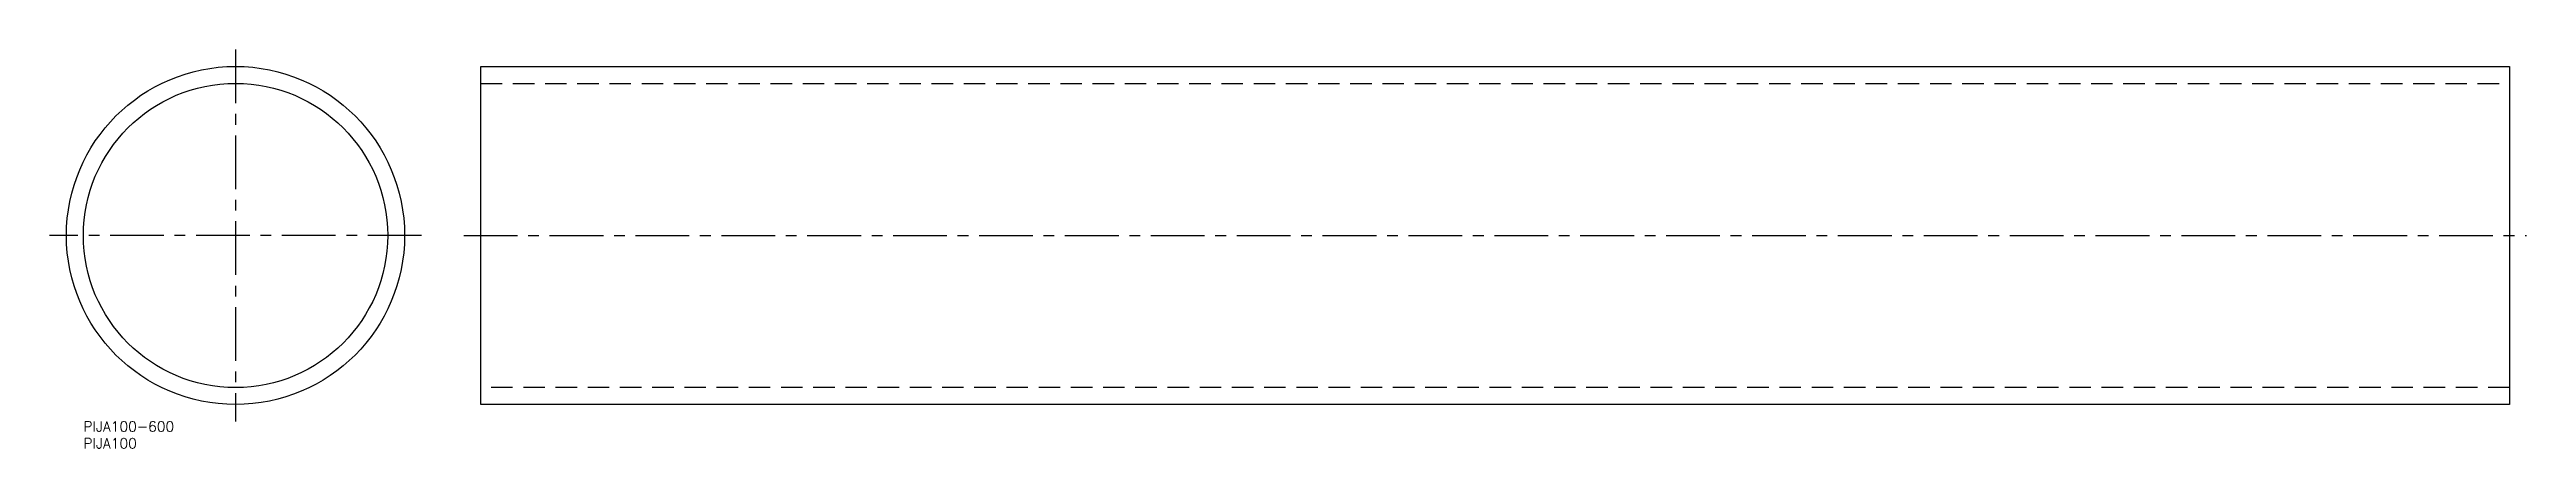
# Model space of a CAD drawing. Extents: x -10 to 722, y -8 to 110.
import ezdxf

# ---------------------------------------------------------------- set-up
doc = ezdxf.new("R2010")
doc.units = 0
doc.header["$LTSCALE"] = 0.5
doc.linetypes.add('CENTER', pattern=[50.8, 31.75, -6.35, 6.35, -6.35])
doc.linetypes.add('DASHED', pattern=[19.05, 12.7, -6.35])
for name, color, linetype in [('MSM_CENTER', 1, 'CENTER'), ('MSM_CONTINUOUS', 7, 'CONTINUOUS'), ('MSM_DASHED', 4, 'DASHED'), ('MSM_PART_NUMBER', 7, 'CONTINUOUS')]:
    doc.layers.add(name, color=color, linetype=linetype)
doc.styles.get("Standard").update_dxf_attribs({"font": 'txt.shx', "height": 3, "bigfont": 'bigfont.shx'})

# ---------------------------------------------------------------- blocks, each defined once
blk = doc.blocks.new('*U10')
at = {"layer": 'MSM_PART_NUMBER'}
blk.add_text('PIJA100-600', height=3, dxfattribs=at).set_placement((0, -3))
blk = doc.blocks.new('*U11')
at = {"layer": 'MSM_PART_NUMBER'}
blk.add_text('PIJA100', height=3, dxfattribs=at).set_placement((0, -8))

msp = doc.modelspace()

# ---------------------------------------------------------------- linework, layer by layer
at = {"layer": 'MSM_CENTER'}
for p, q in [((45, 110), (45, 0)), ((100, 55), (-10, 55)), ((112.5, 55), (722.5, 55))]:
    msp.add_line(p, q, dxfattribs=at)
at = {"layer": 'MSM_CONTINUOUS'}
for p, q in [((117.5, 5), (117.5, 105)), ((117.5, 105), (717.5, 105)), ((717.5, 105), (717.5, 5)), ((717.5, 5), (117.5, 5))]:
    msp.add_line(p, q, dxfattribs=at)
for radius in [50, 45]:
    msp.add_circle((45, 55), radius, dxfattribs=at)
at = {"layer": 'MSM_DASHED'}
for p, q in [((117.5, 100), (717.5, 100)), ((717.5, 10), (117.5, 10))]:
    msp.add_line(p, q, dxfattribs=at)

# ---------------------------------------------------------------- block references
at = {"layer": 'MSM_CONTINUOUS'}
for name in ['*U10', '*U11']:
    msp.add_blockref(name, (0, 0), dxfattribs=at)

doc.saveas('drawing.dxf')
